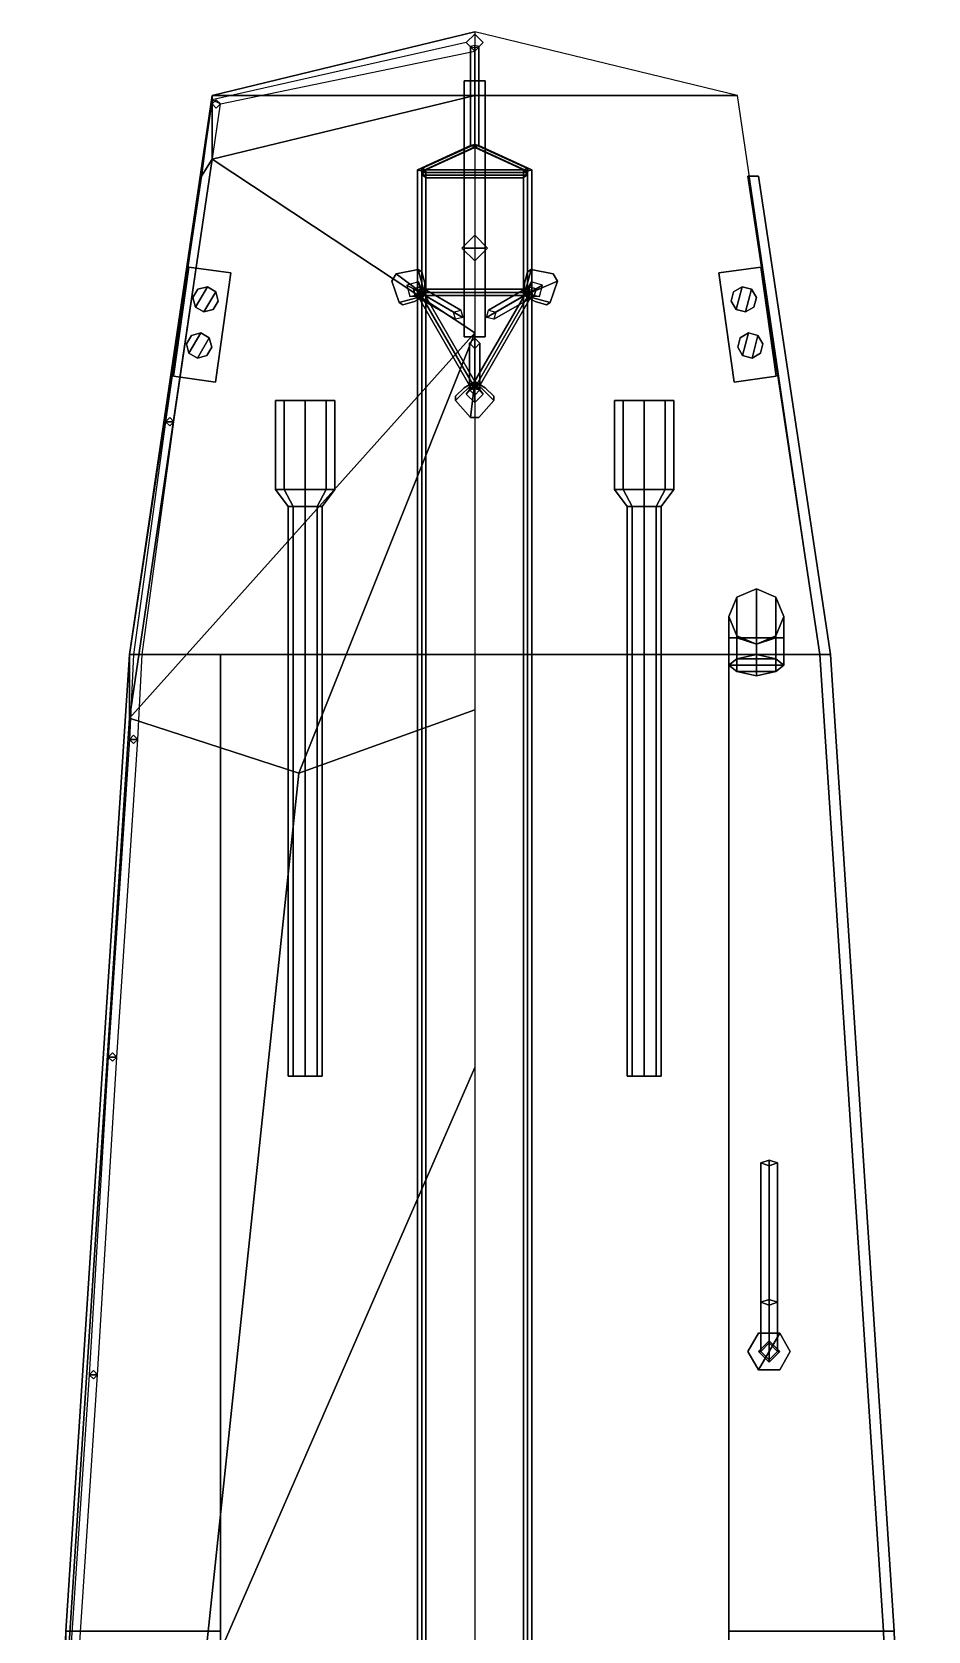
# Model space of a CAD drawing. Extents: x -2.1 to 2.1, y -13.1 to 13.
# Drawn here: x -2.09 to 2.14, y 5.48 to 13.03 of the extents above; entities that cross this region are included whole.
import ezdxf

# ---------------------------------------------------------------- set-up
doc = ezdxf.new("R2010")
doc.units = 0
doc.layers.get('0').update_dxf_attribs({"linetype": 'CONTINUOUS'})
doc.layers.add('RAILINGS', color=6, linetype='CONTINUOUS')
doc.layers.add('SUPERSTRUCTURE', color=3, linetype='CONTINUOUS')

msp = doc.modelspace()

# ---------------------------------------------------------------- linework, layer by layer
for points in [[(0, 12.73, -0.02), (-1.24, 12.43, -0.02), (-1.24, 12.73, 1.02), (0, 13.03, 1.02)], [(0, 13.03, 1.02), (-1.24, 12.73, 1.02), (1.24, 12.73, 1.02), (0, 13.03, 1.02)], [(0, 13.02, 1.02), (-0.04, 12.98, 1.02), (-0.04, 12.98, 4.1), (0, 13.02, 4.1)], [(0, 13.02, 4.1), (-0.04, 12.98, 4.1), (0, 12.94, 4.1), (0.04, 12.98, 4.1)], [(0.04, 12.98, 1.02), (0, 13.02, 1.02), (0, 13.02, 4.1), (0.04, 12.98, 4.1)], [(-0.04, 12.98, 1.02), (0, 12.94, 1.02), (0, 12.94, 4.1), (-0.04, 12.98, 4.1)], [(0, 12.9669, 3.9396), (-0.02, 12.9608, 3.9206), (-0.02, 12.4935, 4.0679), (0, 12.4995, 4.087)], [(-0.02, 12.9608, 3.9206), (0, 12.9548, 3.9015), (0, 12.4875, 4.0488), (-0.02, 12.4935, 4.0679)], [(0, 12.94, 1.02), (0.04, 12.98, 1.02), (0.04, 12.98, 4.1), (0, 12.94, 4.1)], [(0.02, 12.9608, 3.9206), (0, 12.9669, 3.9396), (0, 12.4995, 4.087), (0.02, 12.4935, 4.0679)], [(0, 12.9548, 3.9015), (0.02, 12.9608, 3.9206), (0.02, 12.4935, 4.0679), (0, 12.4875, 4.0488)], [(-0.05, 12.8, -1.29), (-0.05, 11.59, -1.29), (-0.05, 11.59, -0.84), (-0.05, 12.01, -0.84)], [(-0.05, 12.8, -1.29), (-0.05, 12.01, -0.84), (-0.05, 12.01, -0.29), (-0.05, 12.8, -0.29)], [(0.05, 12.8, -0.29), (0.05, 12.8, -1.29), (-0.05, 12.8, -1.29), (-0.05, 12.8, -0.29)], [(0.05, 12.8, -1.29), (0.05, 11.59, -1.29), (-0.05, 11.59, -1.29), (-0.05, 12.8, -1.29)], [(-0.05, 12.8, -0.29), (-0.05, 12.01, -0.29), (0.05, 12.01, -0.29), (0.05, 12.8, -0.29)], [(0.05, 11.59, -0.84), (0.05, 11.59, -1.29), (0.05, 12.8, -1.29), (0.05, 12.01, -0.84)], [(0.05, 12.01, -0.29), (0.05, 12.01, -0.84), (0.05, 12.8, -1.29), (0.05, 12.8, -0.29)], [(-1.24, 12.73, 1.02), (-1.63, 10.09, 1.02), (1.63, 10.09, 1.02), (1.24, 12.73, 1.02)], [(-1.24, 12.73, 1.02), (-1.29, 12.35, 1), (-1.63, 10.09, 1.02), (-1.24, 12.73, 1.02)], [(-1.24, 12.43, -0.02), (-1.29, 12.35, 0.82), (-1.29, 12.35, 1), (-1.24, 12.73, 1.02)], [(-1.24, 12.43, -0.02), (0, 12.73, -0.02), (0, 11.61, -0.25)], [(0, 12.4995, 4.087), (-0.02, 12.4935, 4.0679), (-0.27, 12.3791, 4.104), (-0.25, 12.3851, 4.1231)], [(-0.02, 12.4935, 4.0679), (0, 12.4875, 4.0488), (-0.25, 12.3731, 4.0849), (-0.27, 12.3791, 4.104)], [(0, 12.484, 4.0709), (0, 12.4995, 4.087), (-0.25, 12.3851, 4.1231), (-0.23, 12.3791, 4.104)], [(0, 12.4875, 4.0488), (0, 12.484, 4.0709), (-0.23, 12.3791, 4.104), (-0.25, 12.3731, 4.0849)], [(0.02, 12.4935, 4.0679), (0, 12.4995, 4.087), (0.25, 12.3851, 4.1231), (0.27, 12.3791, 4.104)], [(0, 12.4995, 4.087), (0, 12.484, 4.0709), (0.23, 12.3791, 4.104), (0.25, 12.3851, 4.1231)], [(0, 12.4875, 4.0488), (0.02, 12.4935, 4.0679), (0.27, 12.3791, 4.104), (0.25, 12.3731, 4.0849)], [(0, 12.484, 4.0709), (0, 12.4875, 4.0488), (0.25, 12.3731, 4.0849), (0.23, 12.3791, 4.104)], [(-1.24, 12.43, -0.02), (-1.63, 9.79, -0.02), (-1.63, 10.09, 0.82), (-1.29, 12.35, 0.82)], [(-1.24, 12.43, -0.02), (0, 11.61, -0.25), (-1.63, 9.79, -0.02)], [(-0.25, 12.3851, 4.1231), (-0.27, 12.3791, 4.104), (-0.27, -1.0111, 8.3259), (-0.25, -1.0051, 8.345)], [(-0.23, 12.3791, 4.104), (-0.25, 12.3851, 4.1231), (-0.25, -1.0051, 8.345), (-0.23, -1.0111, 8.3259)], [(0.25, 12.3851, 4.1231), (0.23, 12.3791, 4.104), (0.23, -1.0111, 8.3259), (0.25, -1.0051, 8.345)], [(0.27, 12.3791, 4.104), (0.25, 12.3851, 4.1231), (0.25, -1.0051, 8.345), (0.27, -1.0111, 8.3259)], [(-1.29, 12.35, 1), (-1.63, 10.09, 1), (-1.63, 10.09, 1.02), (-1.29, 12.35, 1)], [(-0.27, 12.3791, 4.104), (-0.25, 12.3731, 4.0849), (-0.25, -1.0171, 8.3068), (-0.27, -1.0111, 8.3259)], [(-0.25, 12.3731, 4.0849), (-0.23, 12.3791, 4.104), (-0.23, -1.0111, 8.3259), (-0.25, -1.0171, 8.3068)], [(0.25, 12.366, 4.1291), (0.23, 12.3791, 4.104), (-0.23, 12.3791, 4.104), (-0.25, 12.366, 4.1291)], [(0.23, 12.3791, 4.104), (0.25, 12.354, 4.0909), (-0.25, 12.354, 4.0909), (-0.23, 12.3791, 4.104)], [(0.23, 12.3409, 4.116), (0.25, 12.366, 4.1291), (-0.25, 12.366, 4.1291), (-0.23, 12.3409, 4.116)], [(0.25, 12.354, 4.0909), (0.23, 12.3409, 4.116), (-0.23, 12.3409, 4.116), (-0.25, 12.354, 4.0909)], [(0.23, 12.3791, 4.104), (0.25, 12.3731, 4.0849), (0.25, -1.0171, 8.3068), (0.23, -1.0111, 8.3259)], [(0.25, 12.3731, 4.0849), (0.27, 12.3791, 4.104), (0.27, -1.0111, 8.3259), (0.25, -1.0171, 8.3068)], [(1.34, 12.35, 0.82), (1.68, 10.09, 0.82), (1.63, 10.09, 0.82), (1.29, 12.35, 0.82)], [(1.34, 12.35, 1), (1.34, 12.35, 0.82), (1.29, 12.35, 0.82), (1.29, 12.35, 1)], [(1.29, 12.35, 1), (1.63, 10.09, 1), (1.68, 10.09, 1), (1.34, 12.35, 1)], [(1.68, 10.09, 1), (1.68, 10.09, 0.82), (1.34, 12.35, 0.82), (1.34, 12.35, 1)], [(0, 12.07, -0.84), (-0.06, 12.01, -0.84), (-0.06, 12.01, -0.07), (0, 12.07, -0.07)], [(-0.06, 12.01, -0.84), (0, 11.95, -0.84), (0, 11.95, -0.07), (-0.06, 12.01, -0.07)], [(-0.05, 12.01, -0.84), (-0.05, 11.59, -0.84), (0.05, 11.59, -0.84), (0.05, 12.01, -0.84)], [(0.06, 12.01, -0.84), (0, 12.07, -0.84), (0, 12.07, -0.07), (0.06, 12.01, -0.07)], [(0, 11.95, -0.84), (0.06, 12.01, -0.84), (0.06, 12.01, -0.07), (0, 11.95, -0.07)], [(-1.35, 11.92, 1.02), (-1.4224, 11.4051, 1.02), (-1.4224, 11.4051, 1.06), (-1.35, 11.92, 1.06)], [(-1.35, 11.92, 1.06), (-1.4224, 11.4051, 1.06), (-1.2243, 11.3772, 1.06), (-1.1519, 11.8922, 1.06)], [(-1.1519, 11.8922, 1.06), (-1.1519, 11.8922, 1.02), (-1.35, 11.92, 1.02), (-1.35, 11.92, 1.06)], [(-1.2243, 11.3772, 1.06), (-1.2243, 11.3772, 1.02), (-1.1519, 11.8922, 1.02), (-1.1519, 11.8922, 1.06)], [(-0.3568, 11.7521, 1.04), (-0.2338, 11.785, 1.04), (-0.3711, 11.8873, 1.04), (-0.3911, 11.8527, 1.04)], [(-0.3911, 11.8527, 1.04), (-0.3711, 11.8873, 1.04), (-0.3711, 11.8873, 1.02), (-0.3911, 11.8527, 1.02)], [(-0.3711, 11.8873, 1.04), (-0.2668, 11.9079, 1.04), (-0.2668, 11.9079, 1.02), (-0.3711, 11.8873, 1.02)], [(-0.3711, 11.8873, 1.04), (-0.2338, 11.785, 1.04), (-0.2668, 11.9079, 1.04), (-0.3711, 11.8873, 1.04)], [(-0.2338, 11.785, 1.04), (-0.2348, 11.8433, 1.04), (-0.2494, 11.8979, 1.04), (-0.2668, 11.9079, 1.04)], [(-0.2668, 11.9079, 1.04), (-0.2494, 11.8979, 1.04), (-0.2494, 11.8979, 1.02), (-0.2668, 11.9079, 1.02)], [(-0.2494, 11.8979, 1.04), (-0.2348, 11.8433, 1.04), (-0.2348, 11.8433, 1.02), (-0.2494, 11.8979, 1.02)], [(0.2494, 11.8979, 1.04), (0.2348, 11.8433, 1.04), (0.2338, 11.785, 1.04), (0.2668, 11.9079, 1.04)], [(0.2668, 11.9079, 1.04), (0.2338, 11.785, 1.04), (0.3911, 11.8527, 1.04), (0.3711, 11.8873, 1.04)], [(0.2494, 11.8979, 1.02), (0.2348, 11.8433, 1.02), (0.2348, 11.8433, 1.04), (0.2494, 11.8979, 1.04)], [(0.2668, 11.9079, 1.02), (0.2494, 11.8979, 1.02), (0.2494, 11.8979, 1.04), (0.2668, 11.9079, 1.04)], [(0.3711, 11.8873, 1.02), (0.2668, 11.9079, 1.02), (0.2668, 11.9079, 1.04), (0.3711, 11.8873, 1.04)], [(0.3711, 11.8873, 1.04), (0.3911, 11.8527, 1.04), (0.3911, 11.8527, 1.02), (0.3711, 11.8873, 1.02)], [(1.35, 11.92, 1.06), (1.35, 11.92, 1.02), (1.1519, 11.8922, 1.02), (1.1519, 11.8922, 1.06)], [(1.1519, 11.8922, 1.06), (1.2243, 11.3772, 1.06), (1.4224, 11.4051, 1.06), (1.35, 11.92, 1.06)], [(1.1519, 11.8922, 1.02), (1.2243, 11.3772, 1.02), (1.2243, 11.3772, 1.06), (1.1519, 11.8922, 1.06)], [(1.4224, 11.4051, 1.06), (1.4224, 11.4051, 1.02), (1.35, 11.92, 1.02), (1.35, 11.92, 1.06)], [(-1.3066, 11.8154, 1.18), (-1.3299, 11.7758, 1.18), (-1.3184, 11.7313, 1.18), (-1.2621, 11.8269, 1.18)], [(-1.3066, 11.8154, 1.06), (-1.3299, 11.7758, 1.06), (-1.3299, 11.7758, 1.18), (-1.3066, 11.8154, 1.18)], [(-1.2621, 11.8269, 1.18), (-1.3184, 11.7313, 1.18), (-1.2788, 11.708, 1.18), (-1.2225, 11.8036, 1.18)], [(-1.2621, 11.8269, 1.06), (-1.3066, 11.8154, 1.06), (-1.3066, 11.8154, 1.18), (-1.2621, 11.8269, 1.18)], [(-1.2225, 11.8036, 1.18), (-1.2788, 11.708, 1.18), (-1.2343, 11.7195, 1.18), (-1.211, 11.7591, 1.18)], [(-1.2225, 11.8036, 1.06), (-1.2621, 11.8269, 1.06), (-1.2621, 11.8269, 1.18), (-1.2225, 11.8036, 1.18)], [(-1.211, 11.7591, 1.06), (-1.2225, 11.8036, 1.06), (-1.2225, 11.8036, 1.18), (-1.211, 11.7591, 1.18)], [(-0.3911, 11.8527, 1.02), (-0.3568, 11.7521, 1.02), (-0.3568, 11.7521, 1.04), (-0.3911, 11.8527, 1.04)], [(-0.3394, 11.7421, 1.04), (-0.2848, 11.7567, 1.04), (-0.2338, 11.785, 1.04), (-0.3568, 11.7521, 1.04)], [(-0.2894, 11.8171, 1.1365), (-0.256, 11.8267, 1.13), (-0.2658, 11.8496, 1.04), (-0.3204, 11.835, 1.04)], [(-0.281, 11.7833, 1.13), (-0.2894, 11.8171, 1.1365), (-0.3204, 11.835, 1.04), (-0.3058, 11.7804, 1.04)], [(-0.2476, 11.7929, 1.1235), (-0.281, 11.7833, 1.13), (-0.3058, 11.7804, 1.04), (-0.2511, 11.795, 1.04)], [(-0.256, 11.8267, 1.13), (-0.2894, 11.8171, 1.1365), (-0.0996, 11.7075, 1.8), (-0.0654, 11.7167, 1.8)], [(-0.2894, 11.8171, 1.1365), (-0.281, 11.7833, 1.13), (-0.0904, 11.6733, 1.8), (-0.0996, 11.7075, 1.8)], [(-0.2338, 11.785, 1.04), (-0.2848, 11.7567, 1.04), (-0.2848, 11.7567, 1.02), (-0.2338, 11.785, 1.02)], [(-0.281, 11.7833, 1.13), (-0.2476, 11.7929, 1.1235), (-0.0563, 11.6825, 1.8), (-0.0904, 11.6733, 1.8)], [(-0.0129, 11.3423, 1.14), (0.0001, 11.3498, 1.155), (-0.2599, 11.8002, 1.155), (-0.2729, 11.7927, 1.14)], [(0.0001, 11.3498, 1.125), (-0.0129, 11.3423, 1.14), (-0.2729, 11.7927, 1.14), (-0.2599, 11.8002, 1.125)], [(-0.256, 11.8267, 1.13), (-0.2476, 11.7929, 1.1235), (-0.2511, 11.795, 1.04), (-0.2658, 11.8496, 1.04)], [(-0.26, 11.815, 1.14), (-0.26, 11.8, 1.155), (0.26, 11.8, 1.155), (0.26, 11.815, 1.14)], [(-0.26, 11.8, 1.125), (-0.26, 11.815, 1.14), (0.26, 11.815, 1.14), (0.26, 11.8, 1.125)], [(-0.26, 11.8, 1.155), (-0.26, 11.785, 1.14), (0.26, 11.785, 1.14), (0.26, 11.8, 1.155)], [(-0.26, 11.785, 1.14), (-0.26, 11.8, 1.125), (0.26, 11.8, 1.125), (0.26, 11.785, 1.14)], [(0.0001, 11.3498, 1.155), (0.0131, 11.3573, 1.14), (-0.2469, 11.8077, 1.14), (-0.2599, 11.8002, 1.155)], [(0.0131, 11.3573, 1.14), (0.0001, 11.3498, 1.125), (-0.2599, 11.8002, 1.125), (-0.2469, 11.8077, 1.14)], [(-0.2476, 11.7929, 1.1235), (-0.256, 11.8267, 1.13), (-0.0654, 11.7167, 1.8), (-0.0563, 11.6825, 1.8)], [(-0.2338, 11.785, 1.02), (-0.2348, 11.8433, 1.02), (-0.2348, 11.8433, 1.04), (-0.2338, 11.785, 1.04)], [(0.2599, 11.8002, 1.155), (0.2469, 11.8077, 1.14), (-0.0131, 11.3573, 1.14), (-0.0001, 11.3498, 1.155)], [(0.2469, 11.8077, 1.14), (0.2599, 11.8002, 1.125), (-0.0001, 11.3498, 1.125), (-0.0131, 11.3573, 1.14)], [(0.2729, 11.7927, 1.14), (0.2599, 11.8002, 1.155), (-0.0001, 11.3498, 1.155), (0.0129, 11.3423, 1.14)], [(0.2599, 11.8002, 1.125), (0.2729, 11.7927, 1.14), (0.0129, 11.3423, 1.14), (-0.0001, 11.3498, 1.125)], [(0.256, 11.8267, 1.13), (0.2476, 11.7929, 1.1235), (0.0563, 11.6825, 1.8), (0.0654, 11.7167, 1.8)], [(0.2476, 11.7929, 1.1235), (0.281, 11.7833, 1.13), (0.0904, 11.6733, 1.8), (0.0563, 11.6825, 1.8)], [(0.2894, 11.8171, 1.1365), (0.256, 11.8267, 1.13), (0.0654, 11.7167, 1.8), (0.0996, 11.7075, 1.8)], [(0.281, 11.7833, 1.13), (0.2894, 11.8171, 1.1365), (0.0996, 11.7075, 1.8), (0.0904, 11.6733, 1.8)], [(0.3911, 11.8527, 1.04), (0.2338, 11.785, 1.04), (0.3568, 11.7521, 1.04), (0.3911, 11.8527, 1.04)], [(0.2338, 11.785, 1.04), (0.2348, 11.8433, 1.04), (0.2348, 11.8433, 1.02), (0.2338, 11.785, 1.02)], [(0.2338, 11.785, 1.04), (0.2848, 11.7567, 1.04), (0.3394, 11.7421, 1.04), (0.3568, 11.7521, 1.04)], [(0.2338, 11.785, 1.02), (0.2848, 11.7567, 1.02), (0.2848, 11.7567, 1.04), (0.2338, 11.785, 1.04)], [(0.2476, 11.7929, 1.1235), (0.256, 11.8267, 1.13), (0.2658, 11.8496, 1.04), (0.2511, 11.795, 1.04)], [(0.281, 11.7833, 1.13), (0.2476, 11.7929, 1.1235), (0.2511, 11.795, 1.04), (0.3058, 11.7804, 1.04)], [(0.256, 11.8267, 1.13), (0.2894, 11.8171, 1.1365), (0.3204, 11.835, 1.04), (0.2658, 11.8496, 1.04)], [(0.2894, 11.8171, 1.1365), (0.281, 11.7833, 1.13), (0.3058, 11.7804, 1.04), (0.3204, 11.835, 1.04)], [(0.3911, 11.8527, 1.04), (0.3568, 11.7521, 1.04), (0.3568, 11.7521, 1.02), (0.3911, 11.8527, 1.02)], [(1.2225, 11.8036, 1.18), (1.211, 11.7591, 1.18), (1.2343, 11.7195, 1.18), (1.2621, 11.8269, 1.18)], [(1.2225, 11.8036, 1.06), (1.211, 11.7591, 1.06), (1.211, 11.7591, 1.18), (1.2225, 11.8036, 1.18)], [(1.2621, 11.8269, 1.06), (1.2225, 11.8036, 1.06), (1.2225, 11.8036, 1.18), (1.2621, 11.8269, 1.18)], [(1.2621, 11.8269, 1.18), (1.2343, 11.7195, 1.18), (1.2788, 11.708, 1.18), (1.3066, 11.8154, 1.18)], [(1.3066, 11.8154, 1.06), (1.2621, 11.8269, 1.06), (1.2621, 11.8269, 1.18), (1.3066, 11.8154, 1.18)], [(1.3066, 11.8154, 1.18), (1.2788, 11.708, 1.18), (1.3184, 11.7313, 1.18), (1.3299, 11.7758, 1.18)], [(1.3299, 11.7758, 1.06), (1.3066, 11.8154, 1.06), (1.3066, 11.8154, 1.18), (1.3299, 11.7758, 1.18)], [(-1.3299, 11.7758, 1.06), (-1.3184, 11.7313, 1.06), (-1.3184, 11.7313, 1.18), (-1.3299, 11.7758, 1.18)], [(-1.3184, 11.7313, 1.06), (-1.2788, 11.708, 1.06), (-1.2788, 11.708, 1.18), (-1.3184, 11.7313, 1.18)], [(-1.2788, 11.708, 1.06), (-1.2343, 11.7195, 1.06), (-1.2343, 11.7195, 1.18), (-1.2788, 11.708, 1.18)], [(-1.2343, 11.7195, 1.06), (-1.211, 11.7591, 1.06), (-1.211, 11.7591, 1.18), (-1.2343, 11.7195, 1.18)], [(-0.3568, 11.7521, 1.02), (-0.3394, 11.7421, 1.02), (-0.3394, 11.7421, 1.04), (-0.3568, 11.7521, 1.04)], [(-0.3394, 11.7421, 1.02), (-0.2848, 11.7567, 1.02), (-0.2848, 11.7567, 1.04), (-0.3394, 11.7421, 1.04)], [(0.3394, 11.7421, 1.04), (0.2848, 11.7567, 1.04), (0.2848, 11.7567, 1.02), (0.3394, 11.7421, 1.02)], [(0.3568, 11.7521, 1.04), (0.3394, 11.7421, 1.04), (0.3394, 11.7421, 1.02), (0.3568, 11.7521, 1.02)], [(1.211, 11.7591, 1.06), (1.2343, 11.7195, 1.06), (1.2343, 11.7195, 1.18), (1.211, 11.7591, 1.18)], [(1.2343, 11.7195, 1.06), (1.2788, 11.708, 1.06), (1.2788, 11.708, 1.18), (1.2343, 11.7195, 1.18)], [(1.2788, 11.708, 1.06), (1.3184, 11.7313, 1.06), (1.3184, 11.7313, 1.18), (1.2788, 11.708, 1.18)], [(1.3184, 11.7313, 1.06), (1.3299, 11.7758, 1.06), (1.3299, 11.7758, 1.18), (1.3184, 11.7313, 1.18)], [(0, 11.61, -0.25), (-0.83, 9.53, -0.86), (-1.63, 9.79, -0.02)], [(-1.3372, 11.5975, 1.18), (-1.3605, 11.5579, 1.18), (-1.349, 11.5135, 1.18), (-1.2927, 11.609, 1.18)], [(-1.3372, 11.5975, 1.06), (-1.3605, 11.5579, 1.06), (-1.3605, 11.5579, 1.18), (-1.3372, 11.5975, 1.18)], [(-1.3605, 11.5579, 1.06), (-1.349, 11.5135, 1.06), (-1.349, 11.5135, 1.18), (-1.3605, 11.5579, 1.18)], [(-1.2927, 11.609, 1.18), (-1.349, 11.5135, 1.18), (-1.3094, 11.4902, 1.18), (-1.2532, 11.5857, 1.18)], [(-1.2927, 11.609, 1.06), (-1.3372, 11.5975, 1.06), (-1.3372, 11.5975, 1.18), (-1.2927, 11.609, 1.18)], [(-1.2532, 11.5857, 1.18), (-1.3094, 11.4902, 1.18), (-1.265, 11.5017, 1.18), (-1.2417, 11.5412, 1.18)], [(-1.2532, 11.5857, 1.06), (-1.2927, 11.609, 1.06), (-1.2927, 11.609, 1.18), (-1.2532, 11.5857, 1.18)], [(-1.2417, 11.5412, 1.06), (-1.2532, 11.5857, 1.06), (-1.2532, 11.5857, 1.18), (-1.2417, 11.5412, 1.18)], [(0, 11.61, -0.25), (0, 9.83, -0.86), (-0.83, 9.53, -0.86)], [(-0.05, 11.59, -0.84), (-0.05, 11.59, -1.29), (0.05, 11.59, -1.29), (0.05, 11.59, -0.84)], [(0, 11.3641, 1.1235), (-0.025, 11.34, 1.13), (-0.025, 11.56, 1.8), (0, 11.585, 1.8)], [(-0.025, 11.34, 1.13), (0, 11.3159, 1.1365), (0, 11.535, 1.8), (-0.025, 11.56, 1.8)], [(0.025, 11.34, 1.13), (0, 11.3641, 1.1235), (0, 11.585, 1.8), (0.025, 11.56, 1.8)], [(0, 11.3159, 1.1365), (0.025, 11.34, 1.13), (0.025, 11.56, 1.8), (0, 11.535, 1.8)], [(1.2532, 11.5857, 1.18), (1.2417, 11.5412, 1.18), (1.265, 11.5017, 1.18), (1.2927, 11.609, 1.18)], [(1.2532, 11.5857, 1.06), (1.2417, 11.5412, 1.06), (1.2417, 11.5412, 1.18), (1.2532, 11.5857, 1.18)], [(1.2927, 11.609, 1.06), (1.2532, 11.5857, 1.06), (1.2532, 11.5857, 1.18), (1.2927, 11.609, 1.18)], [(1.2927, 11.609, 1.18), (1.265, 11.5017, 1.18), (1.3094, 11.4902, 1.18), (1.3372, 11.5975, 1.18)], [(1.3372, 11.5975, 1.06), (1.2927, 11.609, 1.06), (1.2927, 11.609, 1.18), (1.3372, 11.5975, 1.18)], [(1.3372, 11.5975, 1.18), (1.3094, 11.4902, 1.18), (1.349, 11.5135, 1.18), (1.3605, 11.5579, 1.18)], [(1.3605, 11.5579, 1.06), (1.3372, 11.5975, 1.06), (1.3372, 11.5975, 1.18), (1.3605, 11.5579, 1.18)], [(1.349, 11.5135, 1.06), (1.3605, 11.5579, 1.06), (1.3605, 11.5579, 1.18), (1.349, 11.5135, 1.18)], [(-1.349, 11.5135, 1.06), (-1.3094, 11.4902, 1.06), (-1.3094, 11.4902, 1.18), (-1.349, 11.5135, 1.18)], [(-1.3094, 11.4902, 1.06), (-1.265, 11.5017, 1.06), (-1.265, 11.5017, 1.18), (-1.3094, 11.4902, 1.18)], [(-1.265, 11.5017, 1.06), (-1.2417, 11.5412, 1.06), (-1.2417, 11.5412, 1.18), (-1.265, 11.5017, 1.18)], [(1.2417, 11.5412, 1.06), (1.265, 11.5017, 1.06), (1.265, 11.5017, 1.18), (1.2417, 11.5412, 1.18)], [(1.265, 11.5017, 1.06), (1.3094, 11.4902, 1.06), (1.3094, 11.4902, 1.18), (1.265, 11.5017, 1.18)], [(1.3094, 11.4902, 1.06), (1.349, 11.5135, 1.06), (1.349, 11.5135, 1.18), (1.3094, 11.4902, 1.18)], [(-1.4224, 11.4051, 1.06), (-1.4224, 11.4051, 1.02), (-1.2243, 11.3772, 1.02), (-1.2243, 11.3772, 1.06)], [(1.2243, 11.3772, 1.06), (1.2243, 11.3772, 1.02), (1.4224, 11.4051, 1.02), (1.4224, 11.4051, 1.06)], [(-0.02, 11.21, 1.04), (0, 11.38, 1.04), (-0.09, 11.29, 1.04), (-0.02, 11.21, 1.04)], [(0, 11.38, 1.04), (-0.05, 11.35, 1.04), (-0.09, 11.31, 1.04), (-0.09, 11.29, 1.04)], [(-0.09, 11.31, 1.04), (-0.05, 11.35, 1.04), (-0.05, 11.35, 1.02), (-0.09, 11.31, 1.02)], [(0, 11.38, 1.02), (-0.05, 11.35, 1.02), (-0.05, 11.35, 1.04), (0, 11.38, 1.04)], [(-0.025, 11.34, 1.13), (0, 11.3641, 1.1235), (0, 11.36, 1.04), (-0.04, 11.32, 1.04)], [(0, 11.3159, 1.1365), (-0.025, 11.34, 1.13), (-0.04, 11.32, 1.04), (0, 11.28, 1.04)], [(0.09, 11.29, 1.04), (0, 11.38, 1.04), (-0.02, 11.21, 1.04), (0.02, 11.21, 1.04)], [(0, 11.38, 1.04), (0.05, 11.35, 1.04), (0.05, 11.35, 1.02), (0, 11.38, 1.02)], [(0.09, 11.31, 1.04), (0.05, 11.35, 1.04), (0, 11.38, 1.04), (0.09, 11.29, 1.04)], [(0, 11.3641, 1.1235), (0.025, 11.34, 1.13), (0.04, 11.32, 1.04), (0, 11.36, 1.04)], [(0.025, 11.34, 1.13), (0, 11.3159, 1.1365), (0, 11.28, 1.04), (0.04, 11.32, 1.04)], [(0.09, 11.31, 1.02), (0.05, 11.35, 1.02), (0.05, 11.35, 1.04), (0.09, 11.31, 1.04)], [(-0.899, 11.29, -0.771), (-0.94, 11.29, -0.87), (-0.94, 10.87, -0.87), (-0.899, 10.87, -0.771)], [(-0.94, 11.29, -0.87), (-0.899, 11.29, -0.969), (-0.899, 10.87, -0.969), (-0.94, 10.87, -0.87)], [(-0.8, 11.29, -0.73), (-0.899, 11.29, -0.771), (-0.899, 10.87, -0.771), (-0.8, 10.87, -0.73)], [(-0.899, 11.29, -0.969), (-0.8, 11.29, -1.01), (-0.8, 10.87, -1.01), (-0.899, 10.87, -0.969)], [(-0.701, 11.29, -0.771), (-0.8, 11.29, -0.73), (-0.8, 10.87, -0.73), (-0.701, 10.87, -0.771)], [(-0.8, 11.29, -1.01), (-0.701, 11.29, -0.969), (-0.701, 10.87, -0.969), (-0.8, 10.87, -1.01)], [(-0.8, 11.25, -0.02), (-0.8, 10.57, -0.02), (-0.8, 10.87, -0.73), (-0.8, 11.25, -0.73)], [(-0.8, 11.25, -0.73), (-0.8, 10.87, -0.73), (-0.8, 10.57, -0.02), (-0.8, 11.25, -0.02)], [(-0.8, 11.25, -0.73), (-0.8, 10.87, -0.73), (-0.8, 10.57, -0.02), (-0.8, 11.25, -0.02)], [(-0.8, 11.25, -0.02), (-0.8, 10.57, -0.02), (-0.8, 10.87, -0.73), (-0.8, 11.25, -0.73)], [(-0.66, 11.29, -0.87), (-0.701, 11.29, -0.771), (-0.701, 10.87, -0.771), (-0.66, 10.87, -0.87)], [(-0.701, 11.29, -0.969), (-0.66, 11.29, -0.87), (-0.66, 10.87, -0.87), (-0.701, 10.87, -0.969)], [(-0.09, 11.29, 1.04), (-0.09, 11.31, 1.04), (-0.09, 11.31, 1.02), (-0.09, 11.29, 1.02)], [(-0.02, 11.21, 1.04), (-0.09, 11.29, 1.04), (-0.09, 11.29, 1.02), (-0.02, 11.21, 1.02)], [(0.02, 11.21, 1.02), (0.09, 11.29, 1.02), (0.09, 11.29, 1.04), (0.02, 11.21, 1.04)], [(0.09, 11.29, 1.02), (0.09, 11.31, 1.02), (0.09, 11.31, 1.04), (0.09, 11.29, 1.04)], [(0.66, 11.29, -0.87), (0.701, 11.29, -0.969), (0.701, 10.87, -0.969), (0.66, 10.87, -0.87)], [(0.701, 11.29, -0.771), (0.66, 11.29, -0.87), (0.66, 10.87, -0.87), (0.701, 10.87, -0.771)], [(0.701, 11.29, -0.969), (0.8, 11.29, -1.01), (0.8, 10.87, -1.01), (0.701, 10.87, -0.969)], [(0.8, 11.29, -0.73), (0.701, 11.29, -0.771), (0.701, 10.87, -0.771), (0.8, 10.87, -0.73)], [(0.8, 11.29, -1.01), (0.899, 11.29, -0.969), (0.899, 10.87, -0.969), (0.8, 10.87, -1.01)], [(0.899, 11.29, -0.771), (0.8, 11.29, -0.73), (0.8, 10.87, -0.73), (0.899, 10.87, -0.771)], [(0.8, 11.25, -0.73), (0.8, 10.87, -0.73), (0.8, 10.57, -0.02), (0.8, 11.25, -0.02)], [(0.8, 11.25, -0.02), (0.8, 10.57, -0.02), (0.8, 10.87, -0.73), (0.8, 11.25, -0.73)], [(0.8, 11.25, -0.73), (0.8, 10.87, -0.73), (0.8, 10.57, -0.02), (0.8, 11.25, -0.02)], [(0.8, 11.25, -0.02), (0.8, 10.57, -0.02), (0.8, 10.87, -0.73), (0.8, 11.25, -0.73)], [(0.899, 11.29, -0.969), (0.94, 11.29, -0.87), (0.94, 10.87, -0.87), (0.899, 10.87, -0.969)], [(0.94, 11.29, -0.87), (0.899, 11.29, -0.771), (0.899, 10.87, -0.771), (0.94, 10.87, -0.87)], [(0.02, 11.21, 1.04), (-0.02, 11.21, 1.04), (-0.02, 11.21, 1.02), (0.02, 11.21, 1.02)], [(-0.8566, 10.79, -0.9266), (-0.88, 10.79, -0.87), (-0.94, 10.87, -0.87), (-0.899, 10.87, -0.969)], [(-0.88, 10.79, -0.87), (-0.8566, 10.79, -0.8134), (-0.899, 10.87, -0.771), (-0.94, 10.87, -0.87)], [(-0.8, 10.79, -0.95), (-0.8566, 10.79, -0.9266), (-0.899, 10.87, -0.969), (-0.8, 10.87, -1.01)], [(-0.8566, 10.79, -0.8134), (-0.8, 10.79, -0.79), (-0.8, 10.87, -0.73), (-0.899, 10.87, -0.771)], [(-0.7434, 10.79, -0.9266), (-0.8, 10.79, -0.95), (-0.8, 10.87, -1.01), (-0.701, 10.87, -0.969)], [(-0.8, 10.79, -0.79), (-0.7434, 10.79, -0.8134), (-0.701, 10.87, -0.771), (-0.8, 10.87, -0.73)], [(-0.72, 10.79, -0.87), (-0.7434, 10.79, -0.9266), (-0.701, 10.87, -0.969), (-0.66, 10.87, -0.87)], [(-0.7434, 10.79, -0.8134), (-0.72, 10.79, -0.87), (-0.66, 10.87, -0.87), (-0.701, 10.87, -0.771)], [(0.7434, 10.79, -0.9266), (0.72, 10.79, -0.87), (0.66, 10.87, -0.87), (0.701, 10.87, -0.969)], [(0.72, 10.79, -0.87), (0.7434, 10.79, -0.8134), (0.701, 10.87, -0.771), (0.66, 10.87, -0.87)], [(0.8, 10.79, -0.95), (0.7434, 10.79, -0.9266), (0.701, 10.87, -0.969), (0.8, 10.87, -1.01)], [(0.7434, 10.79, -0.8134), (0.8, 10.79, -0.79), (0.8, 10.87, -0.73), (0.701, 10.87, -0.771)], [(0.8566, 10.79, -0.9266), (0.8, 10.79, -0.95), (0.8, 10.87, -1.01), (0.899, 10.87, -0.969)], [(0.8, 10.79, -0.79), (0.8566, 10.79, -0.8134), (0.899, 10.87, -0.771), (0.8, 10.87, -0.73)], [(0.88, 10.79, -0.87), (0.8566, 10.79, -0.9266), (0.899, 10.87, -0.969), (0.94, 10.87, -0.87)], [(0.8566, 10.79, -0.8134), (0.88, 10.79, -0.87), (0.94, 10.87, -0.87), (0.899, 10.87, -0.771)], [(-0.8566, 10.79, -0.8134), (-0.88, 10.79, -0.87), (-0.88, 8.1, -0.83), (-0.8566, 8.1, -0.7734)], [(-0.88, 10.79, -0.87), (-0.8566, 10.79, -0.9266), (-0.8566, 8.1, -0.8866), (-0.88, 8.1, -0.83)], [(-0.8, 10.79, -0.79), (-0.8566, 10.79, -0.8134), (-0.8566, 8.1, -0.7734), (-0.8, 8.1, -0.75)], [(-0.8566, 10.79, -0.9266), (-0.8, 10.79, -0.95), (-0.8, 8.1, -0.91), (-0.8566, 8.1, -0.8866)], [(-0.7434, 10.79, -0.8134), (-0.8, 10.79, -0.79), (-0.8, 8.1, -0.75), (-0.7434, 8.1, -0.7734)], [(-0.8, 10.79, -0.95), (-0.7434, 10.79, -0.9266), (-0.7434, 8.1, -0.8866), (-0.8, 8.1, -0.91)], [(-0.72, 10.79, -0.87), (-0.7434, 10.79, -0.8134), (-0.7434, 8.1, -0.7734), (-0.72, 8.1, -0.83)], [(-0.7434, 10.79, -0.9266), (-0.72, 10.79, -0.87), (-0.72, 8.1, -0.83), (-0.7434, 8.1, -0.8866)], [(0.72, 10.79, -0.87), (0.7434, 10.79, -0.9266), (0.7434, 8.1, -0.8866), (0.72, 8.1, -0.83)], [(0.7434, 10.79, -0.8134), (0.72, 10.79, -0.87), (0.72, 8.1, -0.83), (0.7434, 8.1, -0.7734)], [(0.7434, 10.79, -0.9266), (0.8, 10.79, -0.95), (0.8, 8.1, -0.91), (0.7434, 8.1, -0.8866)], [(0.8, 10.79, -0.79), (0.7434, 10.79, -0.8134), (0.7434, 8.1, -0.7734), (0.8, 8.1, -0.75)], [(0.8, 10.79, -0.95), (0.8566, 10.79, -0.9266), (0.8566, 8.1, -0.8866), (0.8, 8.1, -0.91)], [(0.8566, 10.79, -0.8134), (0.8, 10.79, -0.79), (0.8, 8.1, -0.75), (0.8566, 8.1, -0.7734)], [(0.8566, 10.79, -0.9266), (0.88, 10.79, -0.87), (0.88, 8.1, -0.83), (0.8566, 8.1, -0.8866)], [(0.88, 10.79, -0.87), (0.8566, 10.79, -0.8134), (0.8566, 8.1, -0.7734), (0.88, 8.1, -0.83)], [(1.2381, 10.3619, 1.02), (1.2, 10.27, 1.02), (1.2, 10.27, 1.9), (1.2381, 10.3619, 1.98)], [(1.2381, 10.3619, 1.98), (1.2, 10.27, 1.9), (1.2, 10.17, 2.06), (1.2381, 10.17, 2.22)], [(1.33, 10.4, 1.02), (1.2381, 10.3619, 1.02), (1.2381, 10.3619, 1.98), (1.33, 10.4, 2.02)], [(1.33, 10.4, 2.02), (1.2381, 10.3619, 1.98), (1.2381, 10.17, 2.22), (1.33, 10.17, 2.33)], [(1.4219, 10.3619, 1.02), (1.33, 10.4, 1.02), (1.33, 10.4, 2.02), (1.4219, 10.3619, 1.98)], [(1.4219, 10.3619, 1.98), (1.33, 10.4, 2.02), (1.33, 10.17, 2.33), (1.4219, 10.17, 2.22)], [(1.46, 10.27, 1.02), (1.4219, 10.3619, 1.02), (1.4219, 10.3619, 1.98), (1.46, 10.27, 1.9)], [(1.46, 10.27, 1.9), (1.4219, 10.3619, 1.98), (1.4219, 10.17, 2.22), (1.46, 10.17, 2.06)], [(1.2, 10.27, 1.9), (1.2381, 10.1781, 1.8), (1.2381, 10.17, 1.9), (1.2, 10.17, 2.06)], [(1.2, 10.27, 1.02), (1.2381, 10.1781, 1.02), (1.2381, 10.1781, 1.8), (1.2, 10.27, 1.9)], [(1.4219, 10.1781, 1.8), (1.46, 10.27, 1.9), (1.46, 10.17, 2.06), (1.4219, 10.17, 1.9)], [(1.4219, 10.1781, 1.02), (1.46, 10.27, 1.02), (1.46, 10.27, 1.9), (1.4219, 10.1781, 1.8)], [(1.2381, 10.07, 1.9), (1.2, 10.04, 2.06), (1.2, 10.17, 2.06), (1.2381, 10.17, 1.9)], [(1.2, 10.04, 2.06), (1.2381, 10.01, 2.22), (1.2381, 10.17, 2.22), (1.2, 10.17, 2.06)], [(1.2381, 10.1781, 1.02), (1.33, 10.14, 1.02), (1.33, 10.14, 1.8), (1.2381, 10.1781, 1.8)], [(1.2381, 10.1781, 1.8), (1.33, 10.14, 1.8), (1.33, 10.14, 1.8), (1.2381, 10.17, 1.9)], [(1.33, 10.09, 1.8), (1.2381, 10.07, 1.9), (1.2381, 10.17, 1.9), (1.33, 10.14, 1.8)], [(1.2381, 10.01, 2.22), (1.33, 9.99, 2.33), (1.33, 10.17, 2.33), (1.2381, 10.17, 2.22)], [(1.33, 10.14, 1.02), (1.4219, 10.1781, 1.02), (1.4219, 10.1781, 1.8), (1.33, 10.14, 1.8)], [(1.33, 10.14, 1.8), (1.4219, 10.1781, 1.8), (1.4219, 10.17, 1.9), (1.33, 10.14, 1.8)], [(1.4219, 10.07, 1.9), (1.33, 10.09, 1.8), (1.33, 10.14, 1.8), (1.4219, 10.17, 1.9)], [(1.33, 9.99, 2.33), (1.4219, 10.01, 2.22), (1.4219, 10.17, 2.22), (1.33, 10.17, 2.33)], [(1.46, 10.04, 2.06), (1.4219, 10.07, 1.9), (1.4219, 10.17, 1.9), (1.46, 10.17, 2.06)], [(1.4219, 10.01, 2.22), (1.46, 10.04, 2.06), (1.46, 10.17, 2.06), (1.4219, 10.17, 2.22)], [(-1.63, 9.79, -0.02), (-1.93, 5.18, -0.02), (-1.93, 5.48, 0.82), (-1.63, 10.09, 0.82)], [(-1.63, 10.09, 1), (-1.93, 5.48, 1), (-1.93, 5.48, 1.02), (-1.63, 10.09, 1.02)], [(-1.63, 10.09, 1.02), (-1.93, 5.48, 1.02), (-1.2, 5.48, 1.02), (-1.2, 10.09, 1.02)], [(1.2, 10.09, 1.02), (1.2, 5.48, 1.02), (1.93, 5.48, 1.02), (1.63, 10.09, 1.02)], [(1.4219, 10.07, 1.9), (1.46, 10.04, 2.06), (1.2, 10.04, 2.06), (1.2381, 10.07, 1.9)], [(1.33, 10.09, 1.8), (1.4219, 10.07, 1.9), (1.2381, 10.07, 1.9), (1.33, 10.09, 1.8)], [(1.68, 10.09, 0.82), (1.98, 5.48, 0.82), (1.93, 5.48, 0.82), (1.63, 10.09, 0.82)], [(1.63, 10.09, 1), (1.93, 5.48, 1), (1.98, 5.48, 1), (1.68, 10.09, 1)], [(1.98, 5.48, 1), (1.98, 5.48, 0.82), (1.68, 10.09, 0.82), (1.68, 10.09, 1)], [(1.46, 10.04, 2.06), (1.4219, 10.01, 2.22), (1.2381, 10.01, 2.22), (1.2, 10.04, 2.06)], [(1.4219, 10.01, 2.22), (1.33, 9.99, 2.33), (1.33, 9.99, 2.33), (1.2381, 10.01, 2.22)], [(0, 9.83, -0.86), (0, 8.14, -1.46), (-1.29, 5.18, -0.86), (-0.83, 9.53, -0.86)], [(-0.83, 9.53, -0.86), (-1.29, 5.18, -0.86), (-1.93, 5.18, -0.02), (-1.63, 9.79, -0.02)], [(0, 8.14, -1.46), (0, 0, -1.26), (-1.39, 0.84, -0.86), (-1.29, 5.18, -0.86)], [(1.39, 7.0459, 3.013), (1.35, 7.0322, 3.0506), (1.35, 7.69, 3.29), (1.39, 7.7037, 3.2524)], [(1.35, 7.69, 3.29), (1.39, 7.6763, 3.3276), (1.43, 7.69, 3.29), (1.39, 7.7037, 3.2524)], [(1.43, 7.0322, 3.0506), (1.39, 7.0459, 3.013), (1.39, 7.7037, 3.2524), (1.43, 7.69, 3.29)], [(1.35, 7.0322, 3.0506), (1.39, 7.0185, 3.0882), (1.39, 7.6763, 3.3276), (1.35, 7.69, 3.29)], [(1.39, 7.0185, 3.0882), (1.43, 7.0322, 3.0506), (1.43, 7.69, 3.29), (1.39, 7.6763, 3.3276)], [(1.39, 6.84, 2.66), (1.35, 6.8, 2.66), (1.35, 7.0322, 3.0506), (1.39, 7.0459, 3.013)], [(1.35, 6.8, 2.66), (1.39, 6.76, 2.66), (1.39, 7.0185, 3.0882), (1.35, 7.0322, 3.0506)], [(1.43, 6.8, 2.66), (1.39, 6.84, 2.66), (1.39, 7.0459, 3.013), (1.43, 7.0322, 3.0506)], [(1.39, 6.76, 2.66), (1.43, 6.8, 2.66), (1.43, 7.0322, 3.0506), (1.39, 7.0185, 3.0882)], [(1.34, 6.8866, 1), (1.29, 6.8, 1), (1.29, 6.8, 1.12), (1.34, 6.8866, 1.12)], [(1.34, 6.8866, 1.12), (1.29, 6.8, 1.12), (1.34, 6.7134, 1.12), (1.44, 6.8866, 1.12)], [(1.44, 6.8866, 1), (1.34, 6.8866, 1), (1.34, 6.8866, 1.12), (1.44, 6.8866, 1.12)], [(1.44, 6.8866, 1.12), (1.34, 6.7134, 1.12), (1.44, 6.7134, 1.12), (1.49, 6.8, 1.12)], [(1.49, 6.8, 1), (1.44, 6.8866, 1), (1.44, 6.8866, 1.12), (1.49, 6.8, 1.12)], [(1.29, 6.8, 1), (1.34, 6.7134, 1), (1.34, 6.7134, 1.12), (1.29, 6.8, 1.12)], [(1.39, 6.85, 1.12), (1.34, 6.8, 1.12), (1.35, 6.8, 2.66), (1.39, 6.84, 2.66)], [(1.34, 6.8, 1.12), (1.39, 6.75, 1.12), (1.39, 6.76, 2.66), (1.35, 6.8, 2.66)], [(1.44, 6.8, 1.12), (1.39, 6.85, 1.12), (1.39, 6.84, 2.66), (1.43, 6.8, 2.66)], [(1.39, 6.75, 1.12), (1.44, 6.8, 1.12), (1.43, 6.8, 2.66), (1.39, 6.76, 2.66)], [(1.44, 6.7134, 1), (1.49, 6.8, 1), (1.49, 6.8, 1.12), (1.44, 6.7134, 1.12)], [(1.34, 6.7134, 1), (1.44, 6.7134, 1), (1.44, 6.7134, 1.12), (1.34, 6.7134, 1.12)], [(-1.93, 5.18, -0.02), (-2.09, 0.56, -0.02), (-2.09, 0.86, 0.82), (-1.93, 5.48, 0.82)], [(-1.93, 5.48, 1.02), (-2.09, 0.86, 1.02), (-1.2, 0.86, 1.02), (-1.2, 5.48, 1.02)], [(1.2, 5.48, 1.02), (1.2, 0.86, 1.02), (2.09, 0.86, 1.02), (1.93, 5.48, 1.02)], [(1.98, 5.48, 0.82), (2.14, 0.86, 0.82), (2.09, 0.86, 0.82), (1.93, 5.48, 0.82)], [(1.93, 5.48, 1), (2.09, 0.86, 1), (2.14, 0.86, 1), (1.98, 5.48, 1)], [(2.14, 0.86, 1), (2.14, 0.86, 0.82), (1.98, 5.48, 0.82), (1.98, 5.48, 1)]]:
    msp.add_3dface(points)
at = {"layer": 'RAILINGS'}
for points in [[(-0.04, 12.98, 1.86), (-1.24, 12.71, 1.86), (-1.2, 12.69, 1.86), (0, 12.94, 1.86)], [(-0.04, 12.98, 1.47), (-1.24, 12.71, 1.47), (-1.2, 12.69, 1.47), (0, 12.94, 1.47)], [(-1.24, 12.71, 1.86), (-1.46, 11.19, 1.86), (-1.42, 11.19, 1.86), (-1.2, 12.69, 1.86)], [(-1.24, 12.71, 1.47), (-1.46, 11.19, 1.47), (-1.42, 11.19, 1.47), (-1.2, 12.69, 1.47)], [(-1.22, 12.71, 1.02), (-1.24, 12.69, 1.02), (-1.24, 12.69, 1.86), (-1.22, 12.71, 1.86)], [(-1.24, 12.69, 1.02), (-1.22, 12.67, 1.02), (-1.22, 12.67, 1.86), (-1.24, 12.69, 1.86)], [(-1.2, 12.69, 1.02), (-1.22, 12.71, 1.02), (-1.22, 12.71, 1.86), (-1.2, 12.69, 1.86)], [(-1.22, 12.67, 1.02), (-1.2, 12.69, 1.02), (-1.2, 12.69, 1.86), (-1.22, 12.67, 1.86)], [(-1.46, 11.19, 1.86), (-1.61, 10.09, 1.86), (-1.57, 10.09, 1.86), (-1.42, 11.19, 1.86)], [(-1.46, 11.19, 1.47), (-1.61, 10.09, 1.47), (-1.57, 10.09, 1.47), (-1.42, 11.19, 1.47)], [(-1.44, 11.21, 1.02), (-1.46, 11.19, 1.02), (-1.46, 11.19, 1.86), (-1.44, 11.21, 1.86)], [(-1.46, 11.19, 1.02), (-1.44, 11.17, 1.02), (-1.44, 11.17, 1.86), (-1.46, 11.19, 1.86)], [(-1.42, 11.19, 1.02), (-1.44, 11.21, 1.02), (-1.44, 11.21, 1.86), (-1.42, 11.19, 1.86)], [(-1.44, 11.17, 1.02), (-1.42, 11.19, 1.02), (-1.42, 11.19, 1.86), (-1.44, 11.17, 1.86)], [(-1.61, 10.09, 1.86), (-1.63, 9.69, 1.86), (-1.59, 9.69, 1.86), (-1.57, 10.09, 1.86)], [(-1.61, 10.09, 1.47), (-1.63, 9.69, 1.47), (-1.59, 9.69, 1.47), (-1.57, 10.09, 1.47)], [(-1.63, 9.69, 1.86), (-1.73, 8.19, 1.86), (-1.69, 8.19, 1.86), (-1.59, 9.69, 1.86)], [(-1.63, 9.69, 1.47), (-1.73, 8.19, 1.47), (-1.69, 8.19, 1.47), (-1.59, 9.69, 1.47)], [(-1.61, 9.71, 1.02), (-1.63, 9.69, 1.02), (-1.63, 9.69, 1.86), (-1.61, 9.71, 1.86)], [(-1.63, 9.69, 1.02), (-1.61, 9.67, 1.02), (-1.61, 9.67, 1.86), (-1.63, 9.69, 1.86)], [(-1.59, 9.69, 1.02), (-1.61, 9.71, 1.02), (-1.61, 9.71, 1.86), (-1.59, 9.69, 1.86)], [(-1.61, 9.67, 1.02), (-1.59, 9.69, 1.02), (-1.59, 9.69, 1.86), (-1.61, 9.67, 1.86)], [(-1.73, 8.19, 1.86), (-1.82, 6.69, 1.86), (-1.78, 6.69, 1.86), (-1.69, 8.19, 1.86)], [(-1.73, 8.19, 1.47), (-1.82, 6.69, 1.47), (-1.78, 6.69, 1.47), (-1.69, 8.19, 1.47)], [(-1.71, 8.21, 1.02), (-1.73, 8.19, 1.02), (-1.73, 8.19, 1.86), (-1.71, 8.21, 1.86)], [(-1.73, 8.19, 1.02), (-1.71, 8.17, 1.02), (-1.71, 8.17, 1.86), (-1.73, 8.19, 1.86)], [(-1.69, 8.19, 1.02), (-1.71, 8.21, 1.02), (-1.71, 8.21, 1.86), (-1.69, 8.19, 1.86)], [(-1.71, 8.17, 1.02), (-1.69, 8.19, 1.02), (-1.69, 8.19, 1.86), (-1.71, 8.17, 1.86)], [(-1.82, 6.69, 1.86), (-1.92, 5.19, 1.86), (-1.88, 5.19, 1.86), (-1.78, 6.69, 1.86)], [(-1.82, 6.69, 1.47), (-1.92, 5.19, 1.47), (-1.88, 5.19, 1.47), (-1.78, 6.69, 1.47)], [(-1.8, 6.71, 1.02), (-1.82, 6.69, 1.02), (-1.82, 6.69, 1.86), (-1.8, 6.71, 1.86)], [(-1.82, 6.69, 1.02), (-1.8, 6.67, 1.02), (-1.8, 6.67, 1.86), (-1.82, 6.69, 1.86)], [(-1.78, 6.69, 1.02), (-1.8, 6.71, 1.02), (-1.8, 6.71, 1.86), (-1.78, 6.69, 1.86)], [(-1.8, 6.67, 1.02), (-1.78, 6.69, 1.02), (-1.78, 6.69, 1.86), (-1.8, 6.67, 1.86)]]:
    msp.add_3dface(points, dxfattribs=at)
at = {"layer": 'SUPERSTRUCTURE'}
for points in [[(-1.2, 10.09, 1.88), (-1.2, 0.01, 1.88), (1.2, 0.01, 1.88), (1.2, 10.09, 1.88)], [(-1.2, 5.48, 1.02), (-1.2, 0.86, 1.02), (-1.2, 0.01, 1.88), (-1.2, 10.09, 1.88)], [(-1.2, 10.09, 1.02), (-1.2, 5.48, 1.02), (-1.2, 10.09, 1.88)], [(1.2, 10.09, 1.88), (1.2, 10.09, 1.02), (-1.2, 10.09, 1.02), (-1.2, 10.09, 1.88)], [(1.2, 0.01, 1.88), (1.2, 0.86, 1.02), (1.2, 5.48, 1.02), (1.2, 10.09, 1.88)], [(1.2, 10.09, 1.88), (1.2, 5.48, 1.02), (1.2, 10.09, 1.02), (1.2, 10.09, 1.88)]]:
    msp.add_3dface(points, dxfattribs=at)

doc.saveas('drawing.dxf')
